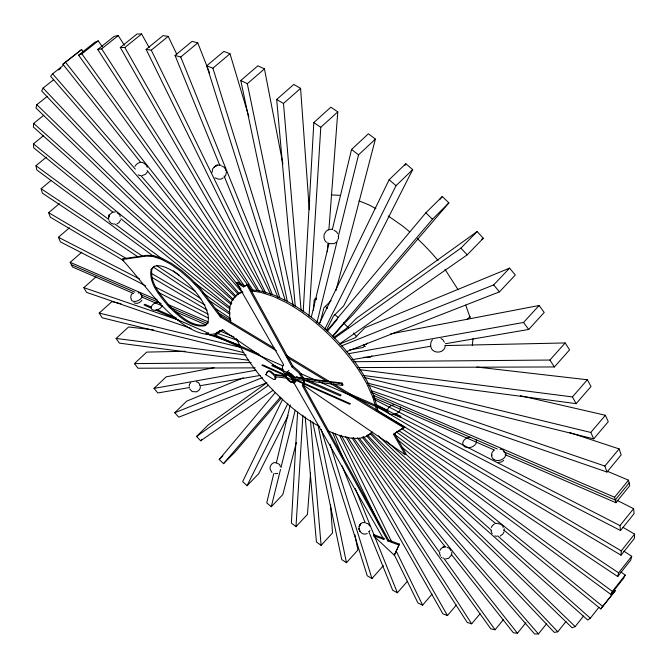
<?xml version="1.0" encoding="UTF-8"?>
<svg xmlns="http://www.w3.org/2000/svg" width="668" height="668" viewBox="0 0 668 668"><rect width="100%" height="100%" fill="white"/><g stroke="black" fill="none" stroke-linecap="round" stroke-linejoin="round"><path stroke-width="1" d="M473.019 338.576L472.318 345.406M451.702 554.265L451.777 552.052M225.525 170.557L225.55 169.922M377.078 410.711L621.056 555.191L621.248 550.866L634.6 534.116L622.902 527.303M430.568 345.69L431.035 341.924L432.413 339.795M504.123 530.918L504.24 528.764M297.586 412.214L291.382 523.044L295.999 526.651L307.464 514.385L310.578 473.069M303.205 311.981L313.818 122.578L330.827 107.197L337.783 111.848L328.881 230.051M491.59 455.751L491.731 453.188L493.727 450.265M634.6 534.116L634.35 538.483L621.056 555.191M295.999 526.651L302.913 415.212M309.059 316.223L320.79 127.296L337.783 111.848M313.517 310.202L314.177 300.157L316.356 298.02M43.837 115.205L33.659 123.421L33.4 127.087L231.804 303.522M327.245 251.819L327.946 242.492M338.334 239.144L338.584 236.581M303.581 384.384L303.798 382.163L303.038 379.382M147.227 167.326L146.292 165.088L144.154 163.451M503.113 527.511L503.029 526.359L501.61 524.848L499.898 523.821L498.938 524.121M200.367 386.663L200.033 388.701L198.872 390.337L196.617 391.832L192.175 391.565L189.645 388.918M189.144 386.346L189.478 384.309L190.647 382.672M226.444 171.684L225.759 175.325L224.239 177.129M212.048 172.453L212.733 168.804L214.253 167.008L217.25 165.063L221.008 165.188M130.652 297.895L131.17 294.98L132.464 293.436M108.483 218.127L109.185 215.038L108.483 218.127L109.185 215.038L112.358 212.282M273.771 473.604L266.741 502.895L271.275 506.72L282.798 494.612L296.367 442.533M276.193 463.509L290.246 404.933M311.305 317.183L328.998 243.428M332.388 229.283L351.543 149.473L368.419 133.767L375.391 139.086L335.895 290.73M398.571 430.484L617.733 576.526L618.626 572.827L631.711 556.294L623.862 551.133M47.219 96.401L36.824 104.717L36.005 108.041L233.575 299.581M366.089 523.228L368.076 523.645L369.73 526.042M271.275 506.72L280.502 469.529M280.994 467.516L295.206 410.219M316.882 322.828L337.465 239.854M338.217 236.814L358.549 154.851L375.391 139.086M631.711 556.294L630.767 560.034L617.733 576.526M320.181 322.644L323.922 307.789L331.169 300.633M445.205 346.4C444.095 353.556 432.672 354.157 430.902 347.135M120.524 220.148L118.921 222.736L117.034 223.872M286.046 376.618L285.988 377.186A4.76 1.895 44.9 0 0 292.258 382.288A4.76 1.895 44.9 0 0 289.87 376.577A4.76 1.895 44.9 0 0 286.029 377.203L292.826 380.226L294.045 379.566L349.84 404.282L350.399 403.697L294.605 379.006M120.098 216.724L119.822 214.929L117.092 212.716M500.023 449.455L500.858 448.996L502.737 449.806L504.148 451.242L504.624 452.812M383.616 538.266L374.163 534.826L373.42 535.644L394.345 555.25L399.364 544.094L388.609 540.153L303.189 384.818L302.353 385.653L387.866 540.988L398.621 544.929M399.364 544.094L394.345 555.25M275.425 376.151L274.874 376.702L275.233 379.24L273.813 379.549L265.914 374.715L267.175 371.842L268.377 371.308L270.323 371.926L273.805 375.032L286.013 376.61L285.345 374.13L286.438 372.911A6.204 2.472 44.9 0 1 290.547 374.723L293.336 377.545L341.431 383.657L342.525 385.419L343.093 384.835L342.008 383.073L293.887 376.977L291.106 374.163A6.204 2.48 44.9 0 0 286.998 372.352L285.904 373.579M53.707 79.634L43.103 88.076L41.7 90.998L236.029 296.25M282.714 399.072L242.643 481.67L247.068 485.678L258.666 473.721L288.067 415.68M319.087 324.105L389.127 179.742L405.818 163.718L412.682 169.605L343.611 305.994L333.491 316.073L326.31 330.443M404.891 165.589L405.818 163.718M247.068 485.678L287.808 403.631M324.798 329.14L396.024 185.687L412.682 169.605M394.521 434.476L610.853 594.445L612.381 591.38L625.215 575.09L621.006 572.008M625.215 575.09L623.636 578.204L610.853 594.445M503.931 532.079L502.845 534.049L500.173 536.053M491.314 527.528L492.408 525.557L494.203 524.155M451.384 555.125L448.645 558.298L445.556 558.941M439.953 550.399L441.089 548.511L443.702 546.975M369.295 531.494L369.938 530.534M450.783 550.691L449.564 548.311L447.034 547.359M147.536 171.693L145.457 174.315L142.259 175.525M134.994 166.374C136.472 163.635 139.27 162.015 142.393 162.391L143.695 162.975M386.288 440.905L587.698 620.013L590.32 618.209L598.996 607.195M600.724 608.924L615.437 590.479L600.724 608.924L503.781 530.083M370.932 432.747L572.117 627.795L575.181 626.601L583.54 616.038M367.392 434.977L554.323 632.412L557.772 631.786L566.013 621.44M375.6 404.315L620.514 530.534L634.099 513.634L633.606 508.674L616.89 500.257M363.258 436.53L534.634 634.007L538.416 633.932L546.558 623.795M620.514 530.534L619.971 525.599L633.606 508.674M451.209 554.298L513.375 632.763L517.424 633.206L525.925 622.726M629.131 482.939L615.22 499.981L503.655 451.71M505.108 454.666L615.888 502.72L629.765 485.686L628.496 480.175L607.412 471.307M615.888 502.72L614.56 497.234L628.496 480.175M353.414 437.632L490.821 628.855L495.088 629.774L503.513 619.512M63.694 65.055L52.638 73.822L50.618 76.269L239.177 293.553M371.308 390.671L606.987 472.042L621.182 454.9L619.111 448.913L569.654 432.555M141.892 300.132C140.288 302.746 136.907 304.307 134.026 302.763M347.752 437.181L467.241 622.467L471.683 623.828L480.041 613.783M606.987 472.042L604.857 466.055L619.111 448.913M281.261 398.17L235.194 451.835L223.496 463.667L219.204 459.484L275.366 392.442M326.986 330.827L425.833 212.833L442.291 196.526L448.896 202.88L352.854 314.77L342.767 324.882L332.731 336.614M327.262 331.328L337.19 319.488M439.619 199.707L442.291 196.526M341.189 435.252L442.884 613.792L447.451 615.562L456.403 604.966M367.525 383.14L593.735 438.851L608.264 421.675L605.383 415.271L520.322 395.681M364.444 377.495L590.804 432.455L605.383 415.271M223.496 463.667L280.301 397.226M332.505 336.171L432.48 219.238L448.896 202.88M394.062 554.315L417.968 602.995L422.619 605.15L432.054 594.144M363.058 375.408L576.158 403.639L591.021 386.463L587.356 379.758L476.843 367.049M359.442 369.629L572.434 396.926L587.356 379.758M368.761 531.469L392.684 590.253L397.393 592.758L407.472 581.193M357.797 367.559L554.39 366.957L569.587 349.848L565.17 342.951L444.763 345.581M321.174 429.424L367.225 575.741L371.959 578.563L383.357 565.687M387.866 540.988L388.609 540.153M353.731 361.722L549.914 360.044L565.17 342.951M373.42 535.644L383.824 539.435L384.559 538.608M312.741 421.942L341.757 559.6L346.475 562.715L357.881 550.056L354.908 534.742M445.414 343.719L528.697 329.458L544.22 312.465L539.109 305.501L390.479 333.942M348.337 353.731L523.528 322.469L539.109 305.501M305.184 416.849L316.432 541.99L321.108 545.364L332.539 532.914L330.526 504.991M405.134 454.641L405.944 453.756L394.37 433.423L393.552 434.309L405.134 454.641L302.813 384.776M154.308 266.265L151.953 268.82C149.457 283.274 161.238 295.456 169.505 305.877C179.174 314.828 190.697 326.794 205.034 325.107L208.232 322.368M280.226 466.498L279.667 464.602L277.295 463.158M393.552 434.309L404.808 426.994L333.474 383.916M346.174 351.752L499.464 291.849L515.304 275.024L509.584 268.127L365.012 327.687L354.992 337.849L339.72 344.028M341.248 346.016L493.685 284.919L509.584 268.127M373.111 396.875L374.222 395.706M467.199 319.438L470.088 316.423M302.353 385.653L304.416 383.541L304.124 379.466M341.431 383.657L342.008 383.073M339.72 343.795L467.191 254.859L483.331 238.251L477.111 231.562L356.386 318.352L346.325 328.481L333.641 337.54M371.909 355.752L370.498 357.205L363.551 357.296M364.511 346.016L363.083 347.469L349.339 349.974M365.93 344.554L367.358 343.101M334.459 338.217L460.912 248.129L477.111 231.562M219.204 459.484L222.861 455.793M293.336 377.545L293.887 376.977M300.825 374.397L301.31 373.913M302.562 378.531L298.646 372.652L292.016 366.907L292.851 366.072L247.87 284.334L243.486 286.898L236.748 282.965L237.633 282.138L244.371 286.054M288.952 370.322L286.071 373.203A6.438 2.572 44.9 0 1 289.077 372.702A6.438 2.572 44.9 0 1 293.962 376.694M273.805 375.032L274.356 374.481L286.572 376.059M265.914 374.715L267.726 371.291L268.928 370.757L270.874 371.383L274.356 374.481M266.474 382.989L208.374 424.764L196.542 436.471L200.684 440.796L202.162 439.327M266.866 382.747L178.748 417.183L174.782 412.732L186.748 401.117L243.236 377.846M189.545 387.524L157.807 392.959L154.041 388.4L166.157 376.852L214.136 367.676M283.892 371.867L222.845 330.184C210.478 338.952 195.423 332.48 184.31 324.949C159.209 307.714 142.468 281.529 122.094 259.468L146.2 256.103L153.081 256.529L161.322 259.242L170.666 264.177L180.51 271.116L190.338 279.7L199.607 289.327L220.273 316.857L221.108 316.064L274.615 348.37M243.486 286.898L247.87 284.334M255.159 367.876L137.984 368.227L134.443 363.601L146.726 352.103L185.128 351.259M248.605 360.244L119.413 343.135L116.115 338.451L128.59 326.978L153.481 329.842M243.753 352.654L102.221 317.801L99.198 313.083L111.89 301.635L121.017 303.74M122.094 259.468L122.929 258.725L147.052 255.335L153.932 255.752L162.182 258.466L171.526 263.401L181.37 270.323L191.198 278.907L200.458 288.526L221.108 316.064M191.123 328.472L86.564 292.375L83.842 287.657L95.992 276.878M301.093 310.261L283.491 103.465L300.575 88.36L293.77 84.435L276.669 99.482L295.273 306.529M133.683 293.528L72.578 267.016L70.182 262.332L81.797 252.203M293.344 306.053L247.319 83.692L264.445 68.921L257.906 65.781L240.781 80.494L287.415 301.777M145.682 285.829L60.437 241.891L58.4 237.274L69.447 227.78M503.63 460.302L501.852 461.822L498.194 462.44M123.789 260.712L50.3 217.192L48.655 212.674L59.302 203.665M230.001 53.749L223.838 51.403L206.738 65.781L212.892 68.186L230.001 53.749L248.83 116.599M137.708 256.662L42.343 193.119L41.124 188.743L51.211 180.318M197.778 42.902L192.075 41.366L175.049 55.427L180.736 57.022L197.778 42.902L209.602 72.987M153.181 256.011L36.748 169.906L35.989 165.714L46.292 157.222M265.781 293.043L146.133 49.365L163.034 35.613L168.202 36.364L176.753 54.233M112.825 212.148L33.709 147.803L33.442 143.845L43.412 135.729M146.133 49.365L151.277 50.167L168.202 36.364M259.176 291.281L120.29 47.453L124.841 47.503L141.608 33.993L149.214 47.603M120.29 47.453L137.023 33.993L141.608 33.993M253.055 290.329L97.737 49.482L114.261 36.297L118.228 35.579L124.382 45.257M97.737 49.482L101.661 48.822L118.228 35.579M58.483 70.023L60.846 68.153M244.396 285.921L78.59 55.177L94.873 42.243L98.213 40.873L102.438 46.818M78.59 55.177L81.88 53.857L98.213 40.873M140.622 162.324L62.892 64.22L81.613 49.557L83.542 52.012M62.892 64.22L81.613 49.557M196.384 381.82L198.338 382.455L199.807 384.467L199.448 385.019M196.542 436.471L268.511 385.194M481.628 239.445L483.331 238.251M200.684 440.796L273.237 390.179M223.145 177.872L221.25 179.066L218.712 179.208L214.971 177.863M336.238 242.242L334.117 243.628L328.848 243.628M328.439 229.675L326.318 231.053L324.231 234.159C323.504 237.023 324.072 240.463 326.493 242.342M395.239 432.889L404.808 426.994M294.596 382.28L295.707 381.077L295.673 380.084M275.208 379.023L276.001 378.071L275.859 377.178M216.474 332.589L222.77 329.792M174.782 412.732L262.382 377.62M444.997 546.708L442.7 547.234L445.79 546.591M495.071 523.553L498.487 523.253M154.041 388.4L255.994 370.214M141.407 296.208L141.541 295.031L140.547 293.594L139.211 292.676L138.284 292.617L138.309 293.077M199.782 385.77L260.178 375.433M351.861 359.735L431.027 346.183M367.266 533.498C360.403 536.738 355.568 526.033 362.231 522.752L364.411 522.384M277.721 473.412L274.865 473.67M275.466 462.498L273.446 462.832L271.809 463.993L270.264 466.206L270.031 469.011L271.951 472.493M329.858 229.391L332.238 229.274M113.276 212.023L115.472 211.94M134.443 363.601L251.226 362.599M331.169 194.922L339.895 195.315M221.751 166.065L224.172 167.209L225.333 169.046M274.874 376.702L287.182 378.222L289.945 381.019A6.204 2.472 44.9 0 0 294.037 382.839L295.156 381.637L294.496 379.157L342.525 385.419M116.115 338.451L246.15 355.109M99.198 313.083L241.682 347.686M494.955 535.878L496.758 536.346M113.919 224.214L111.255 223.296M440.955 338.492L442.642 339.486L444.379 342.183M83.842 287.657L178.581 320.106M216.09 332.94L237.8 340.379M368.753 385.219L604.857 466.055M205.919 333.582L240.447 345.498M328.046 430.969L339.294 435.386A94.564 38.627 44.9 0 0 358.758 438.3A97.887 39.996 44.9 0 0 371.993 432.472M333.975 230.193L336.689 232.005L337.641 233.683M359 200.851L369.613 205.176L375.875 208.7M138.151 174.849L140.146 175.667M70.182 262.332L157.18 299.874M167.693 304.408L207.848 321.734M371.4 392.308L614.56 497.234M71.384 264.678L134.861 292.141M140.347 294.513L161.105 303.497M169.672 307.205L207.982 323.78M222.21 329.934L224.064 330.735M373.303 395.314L497.276 448.954M142.276 297.252L162.324 305.952M174.732 311.33L206.237 324.999M219.605 330.802L233.925 337.014M373.32 397.485L494.604 450.107M151.26 307.071L144.839 304.266L144.029 305L151.218 308.157M176.369 318.051L157.439 309.777A5.954 3.574 -24.9 0 1 155.861 310.186L208.541 333.274M215.163 335.027L259.134 354.257M348.445 393.327L387.473 410.402M395.556 413.935L400.917 416.281L400.074 417.174L393.711 414.394M213.518 335.445L283.132 365.947M300.057 373.362L316.24 380.451M319.095 381.704L387.64 411.73M283.132 369.529L272.669 364.92L271.834 365.747L288.008 372.869M307.864 380.409L341.156 395.064L340.321 395.932L303.222 379.583M296.567 376.643L300.375 378.322M285.152 374.815L262.449 364.77L261.898 365.321L286.48 376.218M240.781 80.494L247.319 83.692M58.4 237.274L139.704 279.015M155.41 287.081L208.074 314.119M374.255 399.439L619.971 525.599M158.658 292.509L208.7 318.294M319.805 426.61L316.148 424.681A94.497 38.569 44.9 0 1 279.976 397.109A97.962 40.063 44.9 0 1 258.433 373.821A94.497 38.569 44.9 0 1 241.824 349.523L236.33 338.659M276.669 99.482L283.491 103.465M48.655 212.674L126.828 258.842M151.093 273.17L205.009 305.017M218.486 312.983L231.07 320.406M376.343 406.211L621.248 550.866M151.569 277.162L207.13 310.069M286.205 355.376L329.9 381.762M220.273 316.857L276.452 350.817M287.156 357.28L327.287 381.537M330.852 383.691L403.973 427.887M41.124 188.743L142.443 256.128M156.295 265.338L195.265 291.256M209.117 300.475L229.901 314.294M401.927 428.706L618.626 572.827M153.306 267.058L200.993 298.83M215.731 308.649L230.468 318.477M313.818 122.578L320.79 127.296M388.25 215.998L401.76 225.4A112.483 53.39 44.9 0 1 409.668 231.821M314.97 298.379L316.599 299.565M35.989 165.714L108.834 219.513M114.696 223.838L163.251 259.702M194.229 282.581L230.235 309.167M396.7 432.096L612.381 591.38M173.288 270.874L179.149 275.208M202.604 292.551L230.251 312.991M441.406 557.346L442.224 557.964M292.851 366.072L299.481 371.809L303.873 378.539M351.543 149.473L358.549 154.851M291.791 381.47L294.237 383.365L383.824 539.435M33.442 143.845L231.245 304.575M397.418 439.594L602.837 606.494M120.9 218.712L229.892 307.347M401.986 447.301L495.698 523.512M110.646 222.803L108.984 220.682M389.127 179.742L396.024 185.687M325.349 306.37L327.637 308.357M334.509 314.311L338.325 317.617M33.659 123.421L232.915 300.525M405.067 453.547L491.464 530.342M497.693 535.878L590.32 618.209M374.163 534.826L375.658 536.22M425.833 212.833L432.48 219.238M36.824 104.717L235.253 297.076M378.347 435.786L575.181 626.601M343.385 322.753L348.454 327.879M43.103 88.076L238.267 294.254M370.072 433.499L557.772 631.786M460.912 248.129L467.191 254.859M52.638 73.822L135.337 169.171M140.798 175.475L241.95 292.1M366.415 435.611L538.416 633.932M353.514 333.015L356.787 336.814M363.325 344.412L365.287 346.692M493.685 284.919L499.464 291.849M65.539 62.299L241.724 284.894M362.181 437.072L517.424 633.206M147.102 170.499L241.023 289.035M359.25 438.241L445.381 546.95M286.138 375.708C284.075 372.961 281.796 369.654 282.472 366.056L283.641 364.736L236.748 282.965M523.528 322.469L528.697 329.458M81.88 53.857L251.21 289.87M357.38 437.832L439.886 552.828M443.527 557.905L495.088 629.774M444.971 269.287L458.089 289.753M549.914 360.044L554.39 366.957M101.661 48.822L257.289 290.655M352.086 437.983L471.683 623.828M124.841 47.503L263.827 292.225M345.774 436.521L447.451 615.562M572.434 396.926L576.158 403.639M246.985 285.178L292.016 366.907M334.768 433.549L379.357 524.355M151.277 50.167L270.765 294.563M339.594 435.327L391.598 541.698M396.166 551.033L422.619 605.15M590.804 432.455L593.735 438.851M492.174 533.607L491.013 530.835M175.049 55.427L219.78 165.355M224.097 175.96L272.36 294.571M342.099 465.93L365.237 522.793M180.736 57.022L278.047 297.652M332.622 432.605L342.767 457.689M355.259 488.558L397.393 592.758M465.713 305.101L470.456 318.486M440.454 556.143L439.561 553.471M206.738 65.781L279.758 297.811M212.892 68.186L285.294 300.516M330.067 444.153L371.959 578.563M318.001 425.157L346.475 562.715M264.445 68.921L282.89 163.936M310.478 420.456L321.108 545.364M300.575 88.36L309.301 209.71M285.904 376.76A5.344 2.129 44.9 0 1 288.133 374.706A5.344 2.129 44.9 0 1 293.486 380.125A5.344 2.129 44.9 0 1 291.273 382.171A5.344 2.129 44.9 0 1 285.954 376.785M286.163 374.614A5.344 2.129 44.9 0 1 291.791 376.401A5.344 2.129 44.9 0 1 293.361 381.887M376.468 410.569A94.622 38.677 44.9 0 0 376.076 408.465L372.836 397.168L367.233 384.701A94.689 38.727 44.9 0 0 349.89 358.006A97.804 39.93 44.9 0 0 326.042 331.996A94.689 38.727 44.9 0 0 285.979 302.429L273.296 296.383L261.697 292.667A94.622 38.677 44.9 0 0 251.444 291.215M377.854 411.463A94.572 38.736 44.9 0 0 377.178 407.305L373.946 395.999L368.352 383.532A94.647 38.794 44.9 0 0 351.026 356.846A97.753 40.005 44.9 0 0 327.195 330.844A94.647 38.794 44.9 0 0 287.14 301.301L274.456 295.264L262.858 291.565A94.58 38.744 44.9 0 0 250.558 290.121M372.368 432.029A97.837 40.072 44.9 0 1 368.252 434.91M230.736 322.502A94.564 38.627 44.9 0 1 232.03 300.683A97.879 39.996 44.9 0 1 242.977 292.141M233.165 299.615A97.837 40.063 44.9 0 1 242.066 291.757M295.498 379.19A6.438 2.572 44.9 0 1 294.813 382.046M308.324 201.502A112.533 53.44 44.9 0 1 309.802 200.358M417.375 238.676A112.483 53.39 44.9 0 1 438.074 260.553M400.299 406.996A6.763 4.693 -19.8 0 1 395.08 414.093A6.763 4.693 -19.8 0 1 387.465 410.795A6.763 4.693 -19.8 0 1 394.713 404.574M219.881 330.994A6.137 3.833 -24 0 1 213.693 335.419A6.137 3.833 -24 0 1 208.508 333.023M162.199 305.635A5.945 3.574 -24.9 0 1 155.452 310.244A5.945 3.574 -24.9 0 1 151.327 306.829A5.945 3.574 -24.9 0 1 158.007 302.161M142.117 295.281A5.878 3.482 -25.2 0 1 136.656 301.151A5.878 3.482 -25.2 0 1 131.237 298.337M476.142 439.803A7.047 5.06 -17.2 0 1 470.973 447.301A7.047 5.06 -17.2 0 1 462.74 443.736A7.047 5.06 -17.2 0 1 470.097 437.198M505.434 452.478A7.156 5.21 -16.1 0 1 502.787 459.008A7.156 5.21 -16.1 0 1 494.203 459.743M493.844 459.534A7.156 5.21 -16.1 0 1 493.502 459.3M493.193 459.041A7.156 5.21 -16.1 0 1 491.949 454.925M151.11 269.588C148.63 284.042 160.412 296.216 168.687 306.637C178.356 315.597 189.871 327.554 204.208 325.892L207.406 323.153A39.88 15.322 46.9 0 0 203.339 303.063C195.924 290.496 185.646 279.742 173.647 271.459C167.718 268.26 161.021 264.152 154.049 266.39L151.11 269.588M360.211 524.756L359.15 526.376L360.703 524.029L360.211 524.756M216.248 165.689L214.253 167.008L217.25 165.063L216.248 165.689M359.768 531.085L358.933 528.513L359.768 531.085"/></g></svg>
